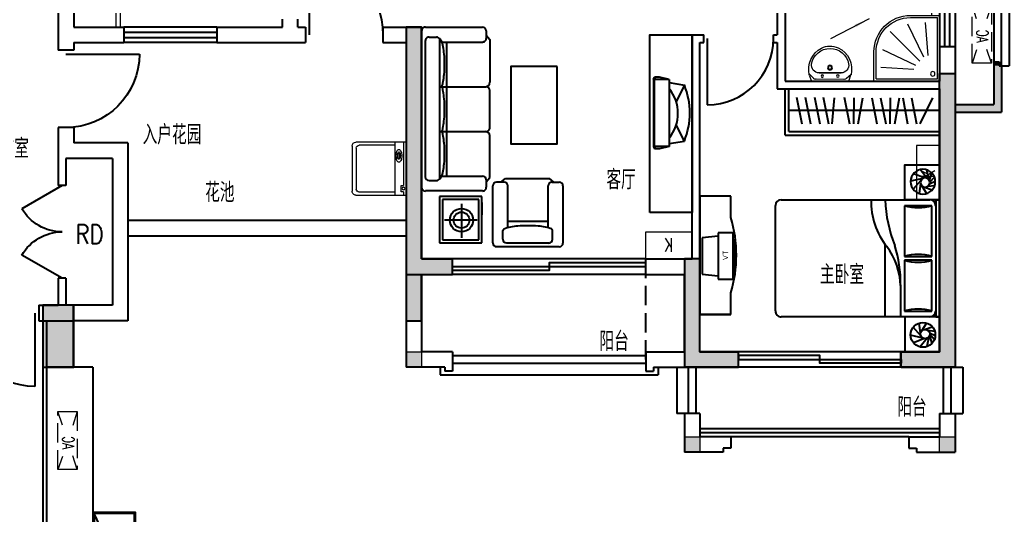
# Model space of a CAD drawing. Extents: x -503369 to -468969, y -592991 to -562131.
# Drawn here: x -481766 to -468969, y -583977 to -577567 of the extents above; entities that cross this region are included whole.
import ezdxf
from ezdxf.enums import TextEntityAlignment as Align

# ---------------------------------------------------------------- set-up
doc = ezdxf.new("R2010")
doc.units = 0
doc.header["$LTSCALE"] = 1000
doc.header["$MEASUREMENT"] = 0
doc.linetypes.add('DASH', pattern=[0.35, 0.25, -0.1])
doc.layers.get('0').update_dxf_attribs({"linetype": 'CONTINUOUS'})
for name, color, linetype, lineweight in [('AC', 11, 'CONTINUOUS', 9), ('FUR1', 223, 'CONTINUOUS', 0), ('GZH1', 8, 'CONTINUOUS', 9), ('GZZ1', 40, 'CONTINUOUS', 9), ('PS', 30, 'CONTINUOUS', 9), ('坡度', 6, 'CONTINUOUS', 9), ('房间名称', 7, 'CONTINUOUS', 9), ('核心筒文字', 120, 'CONTINUOUS', 13), ('轴线尺寸', 3, 'CONTINUOUS', 13)]:
    doc.layers.add(name, color=color, linetype=linetype, lineweight=lineweight)
for name, color, linetype in [('F', 8, 'CONTINUOUS'), ('FUR', 8, 'CONTINUOUS'), ('H1', 8, 'CONTINUOUS'), ('PUB_TEXT', 7, 'CONTINUOUS'), ('see', 200, 'CONTINUOUS'), ('STAIR', 3, 'CONTINUOUS'), ('WALL', 2, 'CONTINUOUS'), ('WINDOW', 3, 'CONTINUOUS'), ('WINDOW_TEXT', 7, 'CONTINUOUS'), ('Z1', 2, 'CONTINUOUS'), ('栏杆', 140, 'CONTINUOUS'), ('烟道', 193, 'CONTINUOUS')]:
    doc.layers.add(name, color=color, linetype=linetype)
doc.layers.get('PUB_TEXT').off()
doc.layers.get('轴线尺寸').off()
doc.styles.add('_HZTXT1', font='romand.shx', dxfattribs={"width": 0.7, "bigfont": 'hztxt.shx'})
doc.styles.add('_ROMANC', font='ROMANC', dxfattribs={"width": 0.6})
doc.styles.add('DIM_FONT', font='ROMAND.shx', dxfattribs={"width": 0.7})
doc.styles.add('SIMPLEX', font='SIMPLEX.SHX')
doc.styles.get("Standard").update_dxf_attribs({"font": 'GBENOR', "bigfont": 'GBCBIG'})
doc.styles.add('ZBHZ', font='simplex.shx', dxfattribs={"width": 0.7, "bigfont": 'zbhz.shx'})

# ---------------------------------------------------------------- blocks, each defined once
blk = doc.blocks.new('dghy')
at = {"layer": 'H1'}
for points in [[(458941, 444541), (458741, 444541), (458941, 440741), (458741, 440741)], [(465841, 443941), (465641, 443941), (465841, 440141), (465641, 440341)], [(459341, 441541), (458941, 441541), (459341, 441341), (458941, 441341)], [(462541, 441541), (462341, 441541), (462541, 440341), (462341, 440141)], [(454041, 440941), (454441, 440941), (454041, 440141), (454441, 440141)], [(463041, 440341), (462541, 440341), (463041, 440141), (462341, 440141)], [(465641, 440341), (465141, 440341), (465841, 440141), (465141, 440141)]]:
    blk.add_solid(points, dxfattribs=at)
at = {"layer": 'Z1'}
for points in [[(458941, 441541), (458941, 444541), (458741, 444541), (458741, 440741), (458941, 440741), (458941, 441341), (459341, 441341), (459341, 441541)], [(465841, 443941), (465841, 440141), (465141, 440141), (465141, 440341), (465641, 440341), (465641, 443941)], [(462341, 441541), (462341, 440141), (463041, 440141), (463041, 440341), (462541, 440341), (462541, 441541)], [(454441, 440941), (454041, 440941), (454041, 440141), (454441, 440141)]]:
    blk.add_lwpolyline(points, close=True, dxfattribs=at)
blk = doc.blocks.new('gdgdg')
at = {"layer": 'see'}
for p, q in [((538862, 351966), (538862, 351366)), ((538962, 351966), (538862, 351966)), ((542562, 351966), (542562, 351366)), ((539012, 351366), (538862, 351366)), ((542412, 351366), (542562, 351366)), ((539562, 351066), (541862, 351066))]:
    blk.add_line(p, q, dxfattribs=at)
at = {"layer": 'WALL'}
for p, q in [((539162, 352166), (539662, 352166)), ((539662, 351966), (539662, 352166)), ((542262, 352166), (541762, 352166)), ((541762, 351966), (541762, 352166)), ((539662, 351966), (538962, 351966)), ((541762, 351966), (542462, 351966)), ((538962, 351366), (538962, 350866)), ((539162, 351366), (538962, 351366)), ((539162, 351366), (539162, 351066)), ((542262, 351366), (542462, 351366)), ((542262, 351366), (542262, 351066)), ((542462, 351366), (542462, 350866)), ((539562, 351066), (539162, 351066)), ((539562, 351066), (539562, 350916)), ((541862, 351066), (541862, 350916)), ((541862, 351066), (542262, 351066)), ((539562, 350916), (539462, 350916)), ((539462, 350916), (539462, 350866)), ((541862, 350916), (541962, 350916)), ((541962, 350916), (541962, 350866)), ((539462, 350866), (538962, 350866)), ((541962, 350866), (542462, 350866))]:
    blk.add_line(p, q, dxfattribs=at)
at = {"layer": 'WINDOW'}
for p, q in [((539662, 352166), (541762, 352166)), ((539662, 351966), (541762, 351966))]:
    blk.add_line(p, q, dxfattribs=at)
for points in [[(539662, 352016), (540712, 352016), (540712, 352066), (539662, 352066)], [(541762, 352066), (540712, 352066), (540712, 352116), (541762, 352116)], [(541762, 352066), (540712, 352066), (540712, 352116), (541762, 352116)]]:
    blk.add_lwpolyline(points, close=True, dxfattribs=at)
at = {"layer": '栏杆'}
for p, q in [((539012, 351366), (539012, 351966)), ((539112, 351366), (539112, 351966)), ((542312, 351366), (542312, 351966)), ((542412, 351366), (542412, 351966)), ((539162, 351166), (542262, 351166)), ((539162, 351116), (542262, 351116))]:
    blk.add_line(p, q, dxfattribs=at)
blk = doc.blocks.new('_DBLK')
blk.add_line((-0.45, 0), (-0.45, -0.95))
blk.add_arc((-0.45, 0), 0.95, 270, 0)
at = {"layer": 'WINDOW_TEXT', "style": 'SIMPLEX', "flags": 9}
blk.add_attdef('A', text='', height=1, dxfattribs=at).set_placement((0, 1.5), align=Align.MIDDLE)
blk = doc.blocks.new('_WBLK')
for p, q in [((-0.5, 0.5), (0.5, 0.5)), ((0.5, 0.167), (-0.5, 0.167)), ((0.5, -0.167), (-0.5, -0.167)), ((-0.5, -0.5), (0.5, -0.5))]:
    blk.add_line(p, q)
at = {"layer": 'WINDOW_TEXT', "style": 'SIMPLEX', "flags": 9}
blk.add_attdef('A', text='', height=1, dxfattribs=at).set_placement((0, 1.5), align=Align.MIDDLE)
blk = doc.blocks.new('A$C0E8A3607')
for p, q in [((70, 205), (101, 402)), ((101, 402), (316, 296)), ((826, 402), (618, 296)), ((856, 205), (826, 402)), ((30, 205), (0, 81)), ((30, 205), (897, 205)), ((30, 205), (30, 0)), ((897, 205), (897, 0)), ((897, 205), (897, 0)), ((897, 205), (927, 81)), ((0, 81), (0, 16)), ((30, 0), (0, 16)), ((32, 10), (2, 25)), ((30, 10), (897, 10)), ((895, 10), (925, 25)), ((897, 0), (927, 16)), ((927, 81), (927, 16)), ((30, 0), (897, 0))]:
    blk.add_line(p, q)
for centre, radius, start, end in [((463, -508), 979, 68.2528, 111.7472), ((467, -193), 511, 50.9799, 129.0201)]:
    blk.add_arc(centre, radius, start, end)
blk = doc.blocks.new('A$C453044A9')
at = {"xscale": -1}
blk.add_blockref('A$C0E8A3607', (927, 0), dxfattribs=at)
blk = doc.blocks.new('A$C7C9A6AE1')
for p, q in [((600, -24), (0, -24)), ((0, -24), (0, -216)), ((600, -216), (600, -24)), ((0, -216), (600, -216)), ((44, -216), (66, -424)), ((534, -424), (556, -216)), ((66, -424), (534, -424))]:
    blk.add_line(p, q)
blk.add_arc((300, -1159, 0), 1159, 78.3431, 101.6569)
at = {"extrusion": (-7.168e-13, -1.109e-13, -1)}
blk.add_text('TV', height=70, rotation=180, dxfattribs=at).set_placement((-228, -88))
blk = doc.blocks.new('etg')
at = {"layer": 'F'}
for p, q in [((-82500, 330979), (-82100, 330979)), ((-82500, 330979), (-82500, 330699)), ((-82100, 330979), (-82500, 330979)), ((-82100, 329446), (-82100, 330979)), ((-82500, 329726), (-82500, 329446)), ((-82500, 329446), (-82100, 329446)), ((-82500, 329446), (-82100, 329446))]:
    blk.add_line(p, q, dxfattribs=at)
blk.add_arc((-80872, 330212), 1699, 163.3538, 196.6462, dxfattribs=at)
at = {"layer": 'F', "linetype": 'Continuous', "extrusion": (0, 0, -1), "xscale": -1, "zscale": -1, "rotation": 269.9813691712765}
blk.add_blockref('A$C7C9A6AE1', (82553, 329923), dxfattribs=at)
blk = doc.blocks.new('A$C36161383')
for p, q in [((2052, 1828), (2792, 1828)), ((2005, 1710), (1957, 1652)), ((2004, 1684), (2004, 1780)), ((2744, 1693), (2628, 1693)), ((2840, 1780), (2840, 970)), ((1957, 1083), (1957, 1652)), ((2594, 1635), (2052, 1636)), ((2512, 1631), (2512, 1118)), ((2792, 1645), (2792, 1099)), ((2796, 1536), (2792, 1536)), ((2792, 1436), (2792, 1435)), ((2005, 1025), (1957, 1083)), ((2002, 972), (2002, 1068)), ((2594, 1115), (2052, 1115)), ((2743, 1051), (2631, 1051)), ((2791, 922), (2052, 922)), ((0, 48), (0, 788)), ((48, 836), (144, 836)), ((103, 835), (161, 883)), ((161, 883), (713, 883)), ((189, 803), (191, 801)), ((193, 258), (193, 788)), ((770, 235), (770, 835)), ((1300, 883), (819, 883)), ((1348, 235), (1348, 835)), ((1943, 883), (1406, 883)), ((1927, 257), (1927, 786)), ((2001, 835), (1943, 883)), ((1974, 836), (2071, 836)), ((2119, 788), (2119, 48)), ((2192, 778), (2192, 230)), ((2788, 778), (2192, 778)), ((2269, 778), (2427, 778)), ((2788, 230), (2788, 778)), ((2231, 738), (2231, 270)), ((2749, 738), (2231, 738)), ((2496, 718), (2496, 295)), ((2749, 270), (2749, 738)), ((2284, 516), (2727, 516)), ((1922, 328), (196, 328)), ((1926, 258), (1926, 260)), ((2231, 270), (2749, 270)), ((129, 96), (129, 193)), ((1958, 235), (155, 235)), ((1984, 96), (1984, 193)), ((2192, 230), (2788, 230)), ((1936, 48), (177, 48)), ((2071, 0), (48, 0))]:
    blk.add_line(p, q)
blk.add_lwpolyline([(508, 1752), (508, 1152), (1508, 1152), (1508, 1752)], close=True)
for radius in [151, 103]:
    blk.add_circle((2496, 516), radius)
for centre, radius, start, end in [((2052, 1780), 48.2, 89.977, 179.977), ((2792, 1780), 48.2, 359.977, 89.977), ((2052, 1684), 48.2, 179.977, 269.977), ((2947, 1534), 368, 156.2624, 169.4624), ((2628, 1674), 19.3, 89.977, 156.2624), ((2744, 1645), 48.2, 359.977, 89.977), ((3459, 1439), 888, 169.4624, 175.5808), ((4289, 1374), 1720, 175.5808, 179.977), ((4289, 1374), 1720, 179.977, 184.3732), ((3459, 1311), 888, 184.3732, 190.4916), ((2052, 1067), 48.2, 89.977, 179.977), ((2947, 1216), 368, 190.4916, 204.8181), ((2631, 1070), 19.3, 204.8181, 269.977), ((2743, 1099), 48.2, 269.977, 359.977), ((2052, 970), 48.2, 179.977, 269.977), ((2791, 970), 48.2, 269.977, 359.977), ((48, 788), 48.2, 90, 180), ((144, 788), 48.2, 360, 90), ((713, 825), 57.8, 0, 90), ((819, 835), 48.2, 90, 180), ((1300, 835), 48.2, 360, 90), ((1406, 825), 57.8, 90, 180), ((1974, 788), 48.2, 90, 180), ((2071, 788), 48.2, 360, 90), ((320, -82), 368, 100.5146, 114.1363), ((415, -594), 888, 94.3962, 100.5146), ((479, -1423), 1720, 90, 94.3962), ((479, -1423), 1720, 85.6038, 90), ((542, -594), 888, 79.4854, 85.6038), ((637, -82), 368, 68.9667, 79.4854), ((899, -82), 368, 100.5146, 111.0333), ((994, -594), 888, 94.3962, 100.5146), ((1058, -1423), 1720, 90, 94.3962), ((1058, -1423), 1720, 85.6038, 90), ((1122, -594), 888, 79.4854, 85.6038), ((1217, -82), 368, 68.9667, 79.4854), ((1475, -82), 368, 100.5146, 111.0333), ((1570, -594), 888, 94.3962, 100.5146), ((1634, -1423), 1720, 90, 94.3962), ((1634, -1423), 1720, 85.6038, 90), ((1698, -594), 888, 79.4854, 85.6038), ((1793, -82), 368, 65.8637, 79.4854), ((177, 193), 48.2, 111.7614, 180), ((177, 237), 17.5, 114.1363, 179.7479), ((1936, 237), 17.5, 0.4251, 65.8637), ((1936, 193), 48.2, 360, 68.4088), ((48, 48), 48.2, 180, 270), ((177, 96), 48.2, 180, 270), ((1936, 96), 48.2, 270, 360), ((2071, 48), 48.2, 270, 360)]:
    blk.add_arc(centre, radius, start, end)
blk = doc.blocks.new('M_C5')
for p, q in [((-60, 63), (-50, 152)), ((-28, 86), (7, 160)), ((-9, 88), (59, 149)), ((-54, -14), (-154, 45)), ((-71, 21), (-106, 120)), ((12, 83), (112, 114)), ((26, 75), (152, 50)), ((42, 53), (156, -35)), ((48, 21), (102, -123)), ((-26, -30), (-153, -47)), ((14, -26), (-99, -126)), ((41, -2), (5, -160))]:
    blk.add_line(p, q)
for centre, radius in [((0, 0), 160), ((-11, 28), 60)]:
    blk.add_circle(centre, radius)
at = {"width": 0.8, "flags": 9}
for tag in ['XSIZE', 'YSIZE']:
    blk.add_attdef(tag, (0, 0), '', height=0.5, dxfattribs=at)
blk = doc.blocks.new('A$C19441411')
at = {"layer": 'F'}
for p, q in [((0, 451), (0, 1965)), ((51, 1965), (0, 1965)), ((50, 451), (51, 1965)), ((127, 1965), (2049, 1965)), ((505, 1549), (505, 1965)), ((707, 1031), (707, 1965)), ((455, 1890), (101, 1890)), ((101, 1890), (101, 1234)), ((454, 1233), (455, 1890)), ((2125, 1889), (2124, 526)), ((101, 1234), (454, 1233)), ((454, 1183), (101, 1183)), ((101, 1183), (101, 527)), ((454, 527), (454, 1183)), ((101, 527), (454, 527)), ((50, 451), (0, 451)), ((2049, 451), (126, 451))]:
    blk.add_line(p, q, dxfattribs=at)
for points in [[(0, 1965), (450, 1965), (451, 2415), (1, 2415)], [(0, 450), (450, 450), (451, 0), (1, 0)]]:
    blk.add_lwpolyline(points, close=True, dxfattribs=at)
for centre, radius, start, end in [((127, 1890), 75.7, 89.9835, 179.9835), ((2049, 1889), 75.7, 359.9835, 89.9835), ((278, 2495), 631, 253.7233, 286.2437), ((1432, 1602), 928, 182.5233, 216.0238), ((2089, 1528), 1584, 179.2416, 197.7868), ((278, 628), 631, 73.7233, 106.2437), ((278, 1789), 631, 253.7233, 286.2437), ((-1149, 367), 1857, 2.5995, 21.3904), ((-6, 489), 892, 357.5507, 39.5296), ((126, 527), 75.7, 179.9835, 269.9835), ((277, -79), 631, 73.7233, 106.2437), ((2049, 526), 75.7, 269.9835, 359.9835)]:
    blk.add_arc(centre, radius, start, end, dxfattribs=at)
at = {"layer": 'F', "extrusion": (0, 0, -1), "xscale": -1, "zscale": -1, "rotation": 270.016524208679}
blk.add_blockref('M_C5', (-216, 2199), dxfattribs=at)
at = {"layer": 'F', "extrusion": (0, 0, -1), "zscale": -1, "rotation": 269.983475791321}
blk.add_blockref('M_C5', (-216, 216), dxfattribs=at)
blk = doc.blocks.new('M_B0OPK')
for p, q in [((-0.5, 0.5), (0.5, 0.5)), ((0.5, 0.167), (-0.5, 0.167)), ((0.5, -0.167), (-0.5, -0.167)), ((-0.5, -0.5), (0.5, -0.5))]:
    blk.add_line(p, q)
blk = doc.blocks.new('KT1')
at = {"layer": 'AC'}
blk.add_lwpolyline([(243659, 39366), (244009, 39366), (244009, 39966), (243659, 39966)], close=True, dxfattribs=at)
at = {"layer": 'AC', "style": '_HZTXT1', "width": 0.7}
blk.add_text('K', height=180, rotation=270, dxfattribs=at).set_placement((243748, 39714))
blk = doc.blocks.new('K')
at = {"layer": 'AC'}
blk.add_lwpolyline([(0, 0), (700, 0), (700, -300), (0, -300)], close=True, dxfattribs=at)
at = {"layer": 'AC', "style": '_HZTXT1', "width": 0.7}
blk.add_text('K', height=180, rotation=360, dxfattribs=at).set_placement((278, -244))
blk = doc.blocks.new('A$C508A78C2')
at = {"layer": 'AC', "xscale": -1, "rotation": 270}
blk.add_blockref('K', (300, 0), dxfattribs=at)
blk = doc.blocks.new('A$C3C1C112D')
for p, q in [((690, 706), (0, 706)), ((0, 50), (0, 706)), ((43, 670), (0, 670)), ((43, 671), (43, 640)), ((126, 640), (126, 671)), ((690, 670), (126, 670)), ((690, 706), (690, 50)), ((0, 561), (690, 561)), ((38, 562), (38, 95)), ((43, 640), (126, 640)), ((468, 619), (468, 607)), ((478, 610), (478, 593)), ((543, 610), (478, 610)), ((478, 593), (543, 593)), ((543, 593), (543, 610)), ((560, 618), (560, 607)), ((652, 562), (652, 95)), ((640, 0), (50, 0)), ((612, 55), (78, 55))]:
    blk.add_line(p, q)
blk.add_lwpolyline([(428, 611, 0.185158), (433, 599, 0.102042), (453, 584, 0.060862), (478, 576, 0.047173), (511, 573, 0.047173), (545, 576, 0.060862), (570, 584, 0.102042), (590, 599, 0.185158), (595, 611, 0.185158), (590, 624, 0.102042), (570, 638, 0.060862), (545, 647, 0.047173), (511, 650, 0.047173), (478, 647, 0.060862), (453, 638, 0.102042), (433, 624, 0.185158)], format="xyb", close=True)
for points in [[(560, 618, 0.259034), (558, 621, 0.076276), (546, 626, 0.036515), (533, 629, 0.026615), (514, 630, 0.026615), (495, 629, 0.036515), (482, 626, 0.076276), (470, 621, 0.259034), (468, 618, 0.078462), (468, 617, 0.056762)], [(560, 607, 0.259034), (558, 611, 0.076276), (546, 616, 0.036515), (533, 618, 0.026615), (514, 619, 0.026615), (495, 618, 0.036515), (482, 616, 0.076276), (470, 611, 0.259034), (468, 607, 0.259034), (470, 604, 0.056762), (478, 600, 0.036515)], [(543, 598, 0.008736), (546, 599, 0.076276), (558, 604, 0.259034), (560, 607, 0.259034)]]:
    blk.add_lwpolyline(points, format="xyb")
blk.add_circle((86, 671), 17.5)
for centre, radius, start, end in [((50, 50), 50, 180.0011, 270.0011), ((78, 95), 40, 180.0011, 270.0011), ((612, 95), 40, 270.0011, 0.0011), ((640, 50), 50, 270.0011, 0.0011)]:
    blk.add_arc(centre, radius, start, end)
at = {"oblique": 0, "width": 0.8, "flags": 9}
for tag in ['XSIZE', 'YSIZE']:
    blk.add_attdef(tag, (345, 706), '', height=0.5, rotation=0.0011, dxfattribs=at)
blk = doc.blocks.new('M_A0GGR')
for p, q in [((-0.5, 0), (-0.25, -0.433)), ((0.5, 0), (0.25, -0.433))]:
    blk.add_line(p, q)
for centre, start, end in [((-0.5, 0), 300, 0), ((0.5, 0), 180, 240)]:
    blk.add_arc(centre, 0.5, start, end)
blk = doc.blocks.new('A$C613034C0')
at = {"layer": 'FUR1'}
for p, q in [((429, 1273), (146, 990)), ((429, 1230), (168, 969)), ((429, 1273), (1066, 636)), ((429, 1230), (1023, 636)), ((705, 774), (363, 1072)), ((683, 714), (210, 883)), ((679, 636), (105, 637)), ((682, 559), (208, 393)), ((1066, 636), (429, 0)), ((1023, 636), (429, 42)), ((704, 499), (360, 204)), ((146, 283), (429, 0)), ((168, 304), (429, 42))]:
    blk.add_line(p, q, dxfattribs=at)
blk.add_circle((929, 632), 30, dxfattribs=at)
for radius in [500, 470]:
    blk.add_arc((500, 636), radius, 135, 225, dxfattribs=at)
blk = doc.blocks.new('A$C69646BA1')
at = {"layer": 'FUR1'}
for p, q in [((65, 37), (7, 92)), ((38, 1), (9, 80)), ((519, 0), (38, 1)), ((41, 1), (518, 0)), ((99, 23), (459, 23)), ((420, 105), (138, 106)), ((138, 106), (420, 105)), ((495, 37), (552, 95)), ((548, 78), (519, 0))]:
    blk.add_line(p, q, dxfattribs=at)
for centre, radius in [((281, 173), 31.6), ((281, 173), 23), ((179, 66), 16.3), ((379, 65), 16.3)]:
    blk.add_circle(centre, radius, dxfattribs=at)
for centre, radius, start, end in [((307, 153), 307, 115.0915, 193.7817), ((279, 178), 244, 10.8497, 168.9284), ((279, 203), 250, 63.3535, 114.1543), ((248, 152), 309, 346.3232, 62.5659), ((139, 207), 101, 169.873, 269.3444), ((420, 206), 100, 270.0131, 10.3251), ((100, 73), 50, 226.7074, 269.8889), ((460, 72), 49.8, 269.7832, 315.4333)]:
    blk.add_arc(centre, radius, start, end, dxfattribs=at)
blk = doc.blocks.new('A$C466029EA')
for p, q in [((80, 200), (80, 430)), ((420, 200), (420, 430)), ((110, 260), (390, 260)), ((0, 30), (0, 170)), ((30, 200), (470, 200)), ((500, 170), (500, 30)), ((470, 0), (30, 0))]:
    blk.add_line(p, q)
for centre, radius, start, end in [((477, 413), 398, 143.3619, 202.5495), ((250, 590), 110, 33.4509, 146.5491), ((23, 413), 398, 337.4505, 36.6381), ((30, 170), 30, 90, 180), ((470, 170), 30, 0, 90), ((30, 30), 30, 180, 270), ((470, 30), 30, 270, 0)]:
    blk.add_arc(centre, radius, start, end)
at = {"style": 'DIM_FONT', "width": 0.8, "flags": 9}
for tag in ['YSIZE', 'XSIZE']:
    blk.add_attdef(tag, (250, 0), '', height=0.5, dxfattribs=at)
blk = doc.blocks.new('A$C3EAD6434')
at = {"layer": 'PS', "linetype": 'ByBlock'}
h = blk.add_hatch(dxfattribs=at)
h.set_pattern_fill('ANSI31', color=256, scale=225, angle=180, style=0)
h.set_pattern_definition([(315, (-679814.392, 297037.84), (-19.8873782, -19.8873782), [])])
h.paths.add_polyline_path([(30, 105, 1), (180, 105, 1)])
for p, q in [((105, 210), (105, 0)), ((0, 105), (210, 105))]:
    blk.add_line(p, q, dxfattribs=at)
blk.add_circle((105, 105), 75, dxfattribs=at)
blk = doc.blocks.new('hdsgs')
at = {"layer": 'FUR1'}
for name, p, rotation in [('A$C466029EA', (555249, 311025), 269.9999993529997), ('A$C69646BA1', (556387, 309413), 0.1110623138602396)]:
    blk.add_blockref(name, p, dxfattribs=dict(at, rotation=rotation))
at = {"layer": 'FUR1', "xscale": 0.9444444444518924, "yscale": 0.9444444444379767, "zscale": 0.9444444444444444, "rotation": 225.0000000000001}
blk.add_blockref('A$C613034C0', (555536, 310550), dxfattribs=at)
at = {"layer": 'PS', "extrusion": (0, 0, -1), "xscale": -1, "zscale": -1, "rotation": 180}
blk.add_blockref('A$C3EAD6434', (-555454, 310480), dxfattribs=at)
blk = doc.blocks.new('_ARROW')
blk.add_solid([(0, 0), (-1, 0.1), (-1, -0.1)])
blk = doc.blocks.new('_C10HGB')
at = {"linetype": 'DASH'}
for p, q in [((0, 250), (177, 191)), ((750, 250), (573, 191)), ((172, 57), (0, 0)), ((575, 58), (750, 0))]:
    blk.add_line(p, q, dxfattribs=at)
blk.add_lwpolyline([(750, 0), (750, 250), (0, 250), (0, 0), (750, 0)], dxfattribs=at)
at = {"style": '_ROMANC', "width": 0.7}
blk.add_text('AC', height=148.6, rotation=360, dxfattribs=at).set_placement((261, 60))
at = {"style": 'DIM_FONT', "width": 0.8, "flags": 9}
for tag in ['XSIZE', 'YSIZE']:
    blk.add_attdef(tag, (0, 0), '', height=0.5, dxfattribs=at)
blk = doc.blocks.new('hdgfdfs')
at = {"layer": 'F', "linetype": 'Continuous'}
for p, q in [((535873, 468173), (535873, 468773)), ((535923, 468223), (535923, 468773)), ((535873, 468173), (537873, 468173)), ((535923, 468223), (537873, 468223))]:
    blk.add_line(p, q, dxfattribs=at)
at = {"layer": 'F'}
for p, q in [((536023, 468665), (536091, 468320)), ((536132, 468665), (536201, 468320)), ((536256, 468665), (536324, 468320)), ((536365, 468665), (536434, 468320)), ((536484, 468320), (536513, 468656)), ((536637, 468665), (536705, 468320)), ((536762, 468320), (536767, 468656)), ((536821, 468320), (536881, 468656)), ((536997, 468656), (537060, 468320)), ((537109, 468656), (537176, 468320)), ((537233, 468320), (537238, 468656)), ((537292, 468320), (537352, 468656)), ((537396, 468656), (537459, 468320)), ((537508, 468656), (537574, 468320)), ((537623, 468320), (537784, 468656)), ((535923, 468498), (537873, 468498))]:
    blk.add_line(p, q, dxfattribs=at)
at = {"layer": 'FUR'}
blk.add_lwpolyline([(534123, 467173), (534123, 469473), (534673, 469473), (534673, 467173)], close=True, dxfattribs=at)
at = {"layer": 'FUR1', "linetype": 'DASH'}
blk.add_line((527223, 469573), (527223, 470873), dxfattribs=at)
at = {"layer": 'FUR1'}
blk.add_line((527273, 470773), (527273, 469573), dxfattribs=at)
at = {"layer": 'see'}
for p in [(538773, 470473), (538673, 469073)]:
    blk.add_line(p, (538773, 469073), dxfattribs=at)
at = {"layer": 'STAIR'}
for p, q in [((527373, 467073), (530973, 467073)), ((527373, 466873), (530973, 466873))]:
    blk.add_line(p, q, dxfattribs=at)
at = {"layer": 'WALL'}
for p, q in [((526473, 471673), (526473, 469273)), ((526673, 471373), (526673, 469573)), ((535773, 469773), (535773, 469473)), ((535873, 469773), (535873, 468873)), ((529373, 469573), (529373, 469673)), ((529573, 469573), (529573, 469673)), ((526673, 469573), (527323, 469573)), ((527323, 469573), (527323, 469373)), ((528523, 469573), (528523, 469373)), ((528523, 469573), (529373, 469573)), ((529573, 469573), (529673, 469573)), ((529673, 469573), (529673, 469373)), ((530673, 469573), (530673, 469373)), ((530673, 469573), (531173, 469573)), ((531173, 469573), (531173, 466573)), ((534673, 469473), (534823, 469473)), ((534673, 466573), (534673, 469473)), ((534823, 469373), (534823, 469473)), ((535723, 469373), (535723, 469473)), ((535723, 469473), (535773, 469473)), ((526673, 469273), (526473, 469273)), ((526673, 469373), (527323, 469373)), ((526673, 469373), (526673, 469273)), ((528523, 469373), (529673, 469373)), ((530673, 469373), (530973, 469373)), ((530973, 469373), (530973, 466373)), ((534773, 469373), (534823, 469373)), ((534773, 466373), (534773, 469373)), ((535723, 469373), (535773, 469373)), ((535773, 469373), (535773, 468773)), ((537873, 469323), (538073, 469323)), ((537873, 469323), (537873, 468873)), ((538073, 469323), (538073, 468573)), ((538573, 469123), (538643, 469123)), ((538573, 469123), (538573, 468573)), ((538643, 469123), (538643, 469073)), ((538643, 469073), (538673, 469073)), ((538673, 469073), (538673, 468473)), ((535773, 468773), (537873, 468773)), ((535873, 468873), (537873, 468873)), ((537873, 468773), (537873, 465373)), ((538073, 468573), (538573, 468573)), ((538073, 468473), (538073, 465173)), ((538073, 468473), (538673, 468473)), ((526673, 468273), (526473, 468273)), ((526473, 468273), (526473, 467523)), ((526673, 468273), (526673, 468073)), ((527373, 468073), (526673, 468073)), ((527373, 468073), (527373, 465773)), ((527173, 467873), (526573, 467873)), ((526573, 467873), (526573, 467523)), ((527173, 467873), (527173, 465973)), ((526573, 467523), (526473, 467523)), ((531173, 466573), (531573, 466573)), ((531573, 466373), (531573, 466573)), ((534073, 466573), (534673, 466573)), ((534073, 466373), (534073, 466573)), ((526473, 466323), (526473, 465973)), ((526573, 466323), (526473, 466323)), ((526573, 466323), (526473, 466323)), ((526573, 466323), (526573, 465973)), ((531173, 466373), (531573, 466373)), ((534073, 466373), (534573, 466373)), ((527173, 465973), (526573, 465973)), ((527373, 465773), (526673, 465773))]:
    blk.add_line(p, q, dxfattribs=at)
at = {"layer": 'WINDOW'}
for p, q in [((538573, 470423), (538573, 469123)), ((538673, 469073), (538673, 470473)), ((534073, 466573), (531573, 466573)), ((534073, 466373), (531573, 466373))]:
    blk.add_line(p, q, dxfattribs=at)
for points in [[(531573, 466473), (532823, 466473), (532823, 466423), (531573, 466423)], [(531573, 466473), (532823, 466473), (532823, 466423), (531573, 466423)], [(534073, 466523), (532823, 466523), (532823, 466473), (534073, 466473)]]:
    blk.add_lwpolyline(points, close=True, dxfattribs=at)
at = {"layer": '坡度'}
blk.add_lwpolyline([(536961, 469681), (536461, 469420)], dxfattribs=at)
at = {"extrusion": (0, 0, -1), "zscale": -1}
blk.add_blockref('hdsgs', (-1093122, 159460), dxfattribs=at)
at = {"layer": 'AC', "extrusion": (0, 0, -1), "zscale": -1, "rotation": 90}
blk.add_blockref('_C10HGB', (-538292, 469106), dxfattribs=at)
at = {"layer": 'AC'}
blk.add_blockref('A$C508A78C2', (537573, 467339), dxfattribs=at)
at = {"layer": 'AC', "xscale": -1, "rotation": 270}
blk.add_blockref('KT1', (494707, 222915), dxfattribs=at)
at = {"layer": 'F', "linetype": 'Continuous', "rotation": 180}
blk.add_blockref('A$C19441411', (537873, 467789), dxfattribs=at)
at = {"layer": 'FUR', "rotation": 269.9999993529997}
blk.add_blockref('A$C36161383', (531173, 469571), dxfattribs=at)
at = {"layer": 'FUR', "xscale": -1, "rotation": 270.0000006536704}
blk.add_blockref('A$C453044A9', (534170, 467997), dxfattribs=at)
at = {"layer": 'FUR1', "xscale": -0.9916666666977108, "yscale": 0.9916666666395026, "zscale": 0.9916666666666667, "rotation": 269.9999995695259}
blk.add_blockref('A$C3C1C112D', (530273, 467399), dxfattribs=at)
at = {"layer": 'PUB_TEXT', "rotation": 180}
blk.add_blockref('etg', (452673, 796833), dxfattribs=at)
at = {"layer": 'WINDOW'}
for name, p, xscale, yscale, zscale, rotation in [('_DBLK', (530173, 469473), -1000, 1000, 1000, 180), ('M_B0OPK', (537973, 469773), 900, 200.0000000000582, 900, 270), ('_WBLK', (527923, 469473), 1200, 200, 1200, 180), ('_DBLK', (526573, 468773), -1000, 1000, 1000, 90), ('M_A0GGR', (526523, 466923), -1200, 1200, 1200, 270)]:
    blk.add_blockref(name, p, dxfattribs=dict(at, xscale=xscale, yscale=yscale, zscale=zscale, rotation=rotation))
at = {"layer": 'WINDOW', "xscale": 900, "yscale": 900, "zscale": 900}
blk.add_blockref('_DBLK', (535273, 469423), dxfattribs=at)
at = {"layer": '坡度', "extrusion": (0, 0, -1), "xscale": 200.0000000000178, "yscale": 200.0000000000005, "zscale": -200, "rotation": 152.3953743505939}
blk.add_blockref('_ARROW', (-536961, 469681), dxfattribs=at)
blk = doc.blocks.new('sdsf')
at = {"layer": '烟道'}
for points in [[(791666, 418028), (792216, 418028), (792216, 418448), (791666, 418448)], [(791681, 418043), (792201, 418043), (792201, 418433), (791681, 418433)]]:
    blk.add_lwpolyline(points, close=True, dxfattribs=at)
blk.add_lwpolyline([(792201, 418043), (791822, 418132), (791681, 418433)], dxfattribs=at)
blk = doc.blocks.new('dgsdf')
at = {"layer": 'STAIR'}
for q in [(689902, 477058), (690502, 474758)]:
    blk.add_line((690502, 477058), q, dxfattribs=at)
at = {"layer": 'WALL'}
for p, q in [((689802, 477858), (690052, 477858)), ((689802, 477858), (689802, 477658)), ((689802, 477658), (690252, 477658))]:
    blk.add_line(p, q, dxfattribs=at)
at = {"layer": '栏杆'}
for p, q in [((689852, 477658), (689852, 474758)), ((689902, 477658), (689902, 474758))]:
    blk.add_line(p, q, dxfattribs=at)
at = {"layer": 'AC', "xscale": -1, "rotation": 270}
blk.add_blockref('_C10HGB', (690049, 475732), dxfattribs=at)
at = {"layer": 'WINDOW', "xscale": -1000, "yscale": 1000, "zscale": 1000}
blk.add_blockref('_DBLK', (689302, 477758), dxfattribs=at)
at = {"layer": '烟道'}
blk.add_blockref('sdsf', (-101163, 56730), dxfattribs=at)
blk = doc.blocks.new('l4')
at = {"layer": 'GZH1'}
for points in [[(476618, 437026), (476548, 437026), (476618, 436976), (476548, 436976)], [(476648, 436376), (476548, 436476), (476648, 436976), (476548, 436976)], [(476648, 436376), (476048, 436376), (476548, 436476), (476048, 436476)], [(469148, 433276), (468948, 433276), (469148, 433076), (468948, 433076)], [(472748, 432176), (472548, 432176), (472748, 431976), (472548, 431976)], [(476048, 432176), (475848, 432176), (476048, 431976), (475848, 431976)]]:
    blk.add_solid(points, dxfattribs=at)
at = {"layer": 'GZZ1'}
blk.add_lwpolyline([(476048, 436476), (476548, 436476), (476548, 437026), (476618, 437026), (476618, 436976), (476648, 436976), (476648, 436376), (476048, 436376)], dxfattribs=at)
for points in [[(469148, 433076), (468948, 433076), (468948, 433276), (469148, 433276)], [(472748, 431976), (472548, 431976), (472548, 432176), (472748, 432176)], [(476048, 431976), (475848, 431976), (475848, 432176), (476048, 432176)]]:
    blk.add_lwpolyline(points, close=True, dxfattribs=at)
at = {"layer": 'H1'}
for points in [[(469148, 437476), (468948, 437476), (469148, 434276), (468948, 434276)], [(476048, 436876), (475848, 436876), (476048, 433076), (475848, 433276)], [(469548, 434476), (469148, 434476), (469548, 434276), (469148, 434276)], [(472748, 434476), (472548, 434476), (472748, 433276), (472548, 433076)], [(464248, 433876), (464648, 433876), (464248, 433076), (464648, 433076)], [(473248, 433276), (472748, 433276), (473248, 433076), (472548, 433076)], [(475848, 433276), (475348, 433276), (476048, 433076), (475348, 433076)]]:
    blk.add_solid(points, dxfattribs=at)
at = {"layer": 'Z1'}
for points in [[(469148, 434476), (469148, 437476), (468948, 437476), (468948, 434276), (469148, 434276), (469148, 434276), (469548, 434276), (469548, 434476)], [(476048, 436876), (476048, 433076), (475348, 433076), (475348, 433276), (475848, 433276), (475848, 436876)], [(472548, 434476), (472548, 433076), (473248, 433076), (473248, 433276), (472748, 433276), (472748, 434476)], [(464648, 433876), (464248, 433876), (464248, 433076), (464648, 433076)]]:
    blk.add_lwpolyline(points, close=True, dxfattribs=at)

msp = doc.modelspace()

# ---------------------------------------------------------------- linework, layer by layer
at = {"layer": 'see'}
for p, q in [((-476329, -582061), (-476329, -582161)), ((-473509, -582061), (-473509, -582161)), ((-476329, -582161), (-473509, -582161))]:
    msp.add_line(p, q, dxfattribs=at)
at = {"layer": 'STAIR', "linetype": 'DASH'}
msp.add_line((-473669, -581961), (-473669, -580861), dxfattribs=at)
at = {"layer": 'WALL'}
for p, q in [((-476769, -580861), (-476769, -582061)), ((-476569, -580861), (-476569, -581861)), ((-473169, -581861), (-473169, -580861)), ((-472969, -581861), (-472969, -580861)), ((-476169, -581861), (-476569, -581861)), ((-476169, -581861), (-476169, -582111)), ((-473669, -581861), (-473169, -581861)), ((-473669, -581861), (-473669, -582111)), ((-476269, -582061), (-476769, -582061)), ((-476269, -582061), (-476269, -582111)), ((-476169, -582111), (-476269, -582111)), ((-473669, -582111), (-473569, -582111)), ((-473569, -582061), (-472969, -582061)), ((-473569, -582061), (-473569, -582111))]:
    msp.add_line(p, q, dxfattribs=at)
at = {"layer": '栏杆'}
for p, q in [((-476169, -581911), (-473669, -581911)), ((-476169, -582011), (-473669, -582011))]:
    msp.add_line(p, q, dxfattribs=at)

# ---------------------------------------------------------------- block references
for name, p in [('hdgfdfs', (-1007742, -1047234)), ('dgsdf', (-1171322, -1059119))]:
    msp.add_blockref(name, p)
at = {"layer": 'Z1'}
for name, p in [('l4', (-945718, -1015137)), ('dghy', (-935510, -1022202))]:
    msp.add_blockref(name, p, dxfattribs=at)
at = {"layer": '轴线尺寸', "xscale": -1}
msp.add_blockref('gdgdg', (69293, -934027), dxfattribs=at)

# ---------------------------------------------------------------- texts
at = {"layer": '房间名称', "style": 'ZBHZ', "width": 0.8}
for s, p in [('入户花园', (-479798, -579179)), ('客厅', (-473989, -579761)), ('花池', (-479179, -579926)), ('主卧室', (-471132, -580989)), ('阳台', (-474079, -581853)), ('阳台', (-470227, -582703))]:
    msp.add_text(s, height=250, dxfattribs=at).set_placement(p, align=Align.CENTER)
at = {"layer": '核心筒文字', "style": 'ZBHZ', "width": 0.8}
for s, p in [('合用前室', (-482028, -579356)), ('RD', (-480865, -580467))]:
    msp.add_text(s, height=250, dxfattribs=at).set_placement(p, align=Align.CENTER)

doc.saveas('drawing.dxf')
